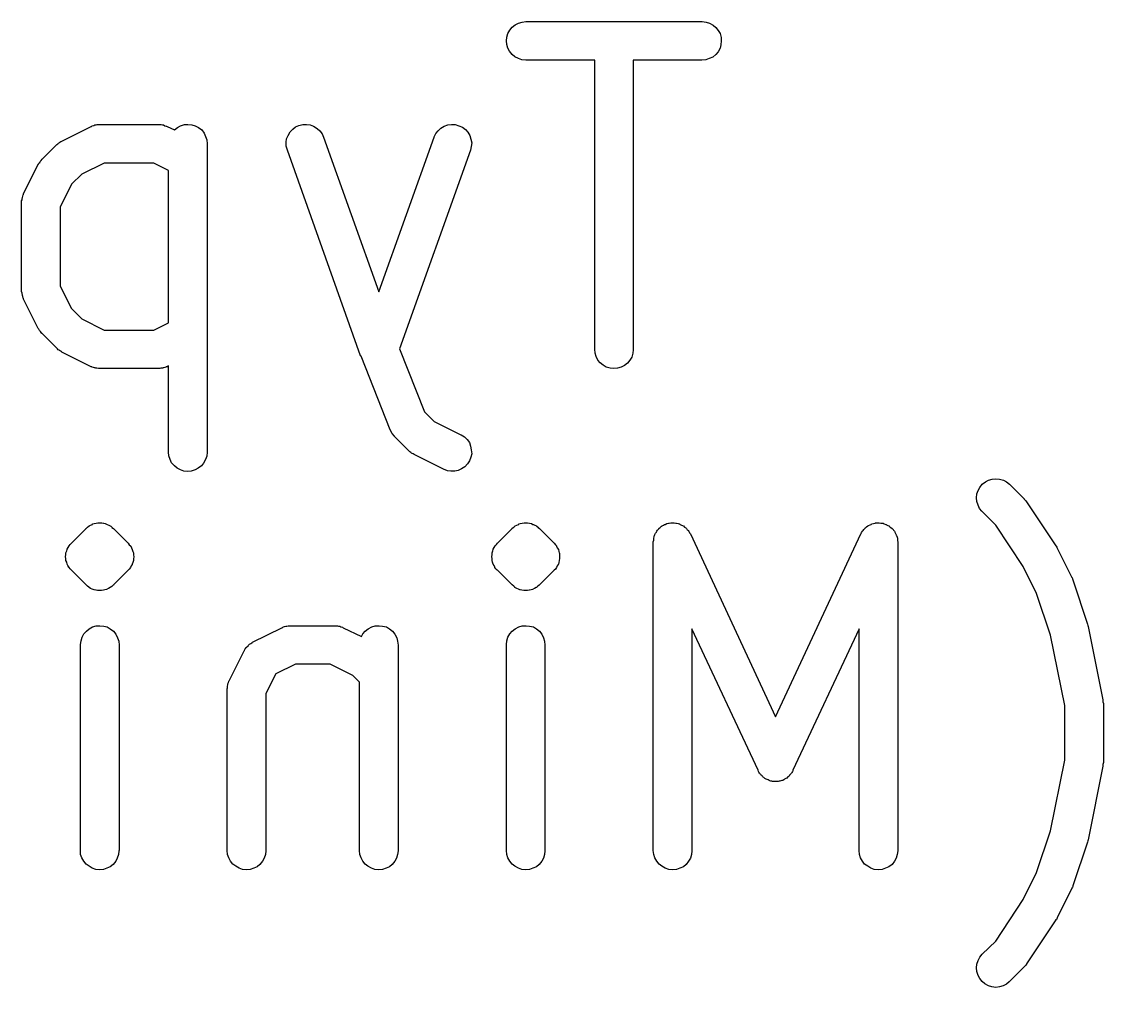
# Model space of a CAD drawing. Extents: x 57 to 139, y -149 to -36.
# Drawn here: x 104.166 to 106.971, y -132.446 to -129.941 of the extents above; entities that cross this region are included whole.
import ezdxf

# ---------------------------------------------------------------- set-up
doc = ezdxf.new("R2010")
doc.units = 0
doc.layers.add('BLACK', color=7, linetype='CONTINUOUS')

msp = doc.modelspace()

# ---------------------------------------------------------------- linework, layer by layer
at = {"layer": 'BLACK', "linetype": 'CONTINUOUS'}
for p, q in [((105.432, -129.963), (105.438, -129.955)), ((105.438, -129.955), (105.446, -129.949)), ((105.446, -129.949), (105.454, -129.945)), ((105.454, -129.945), (105.464, -129.942)), ((105.464, -129.942), (105.473, -129.941)), ((105.473, -129.941), (105.93, -129.941)), ((105.93, -129.941), (105.931, -129.941)), ((105.931, -129.941), (105.941, -129.942)), ((105.941, -129.942), (105.95, -129.945)), ((105.95, -129.945), (105.959, -129.95)), ((105.959, -129.95), (105.966, -129.956)), ((105.423, -129.991), (105.424, -129.981)), ((105.424, -129.981), (105.427, -129.972)), ((105.427, -129.972), (105.432, -129.963)), ((105.966, -129.956), (105.972, -129.964)), ((105.972, -129.964), (105.977, -129.972)), ((105.977, -129.972), (105.98, -129.982)), ((105.98, -129.982), (105.98, -129.991)), ((105.424, -130), (105.423, -129.991)), ((105.427, -130.01), (105.424, -130)), ((105.431, -130.018), (105.427, -130.01)), ((105.977, -130.01), (105.972, -130.019)), ((105.979, -130.001), (105.977, -130.01)), ((105.98, -129.991), (105.979, -130.001)), ((105.438, -130.026), (105.431, -130.018)), ((105.445, -130.032), (105.438, -130.026)), ((105.454, -130.037), (105.445, -130.032)), ((105.463, -130.04), (105.454, -130.037)), ((105.949, -130.037), (105.94, -130.04)), ((105.958, -130.033), (105.949, -130.037)), ((105.966, -130.026), (105.958, -130.033)), ((105.972, -130.019), (105.966, -130.026)), ((105.473, -130.041), (105.463, -130.04)), ((105.652, -130.041), (105.473, -130.041)), ((105.473, -130.041), (105.473, -130.041)), ((105.652, -130.791), (105.652, -130.041)), ((105.93, -130.041), (105.752, -130.041)), ((105.752, -130.041), (105.752, -130.791)), ((105.94, -130.04), (105.93, -130.041)), ((104.359, -130.209), (104.362, -130.208)), ((104.362, -130.208), (104.366, -130.208)), ((104.366, -130.208), (104.367, -130.208)), ((104.367, -130.208), (104.369, -130.208)), ((104.369, -130.208), (104.521, -130.208)), ((104.521, -130.208), (104.522, -130.208)), ((104.522, -130.208), (104.523, -130.208)), ((104.523, -130.208), (104.525, -130.208)), ((104.525, -130.208), (104.528, -130.208)), ((104.528, -130.208), (104.531, -130.209)), ((104.578, -130.211), (104.588, -130.208)), ((104.588, -130.208), (104.597, -130.208)), ((104.597, -130.208), (104.607, -130.209)), ((104.885, -130.21), (104.895, -130.208)), ((104.895, -130.208), (104.905, -130.208)), ((104.905, -130.208), (104.914, -130.209)), ((105.271, -130.209), (105.281, -130.208)), ((105.281, -130.208), (105.29, -130.208)), ((105.29, -130.208), (105.3, -130.211)), ((104.27, -130.251), (104.346, -130.213)), ((104.346, -130.213), (104.347, -130.213)), ((104.347, -130.213), (104.348, -130.212)), ((104.348, -130.212), (104.349, -130.211)), ((104.349, -130.211), (104.353, -130.21)), ((104.353, -130.21), (104.356, -130.209)), ((104.356, -130.209), (104.357, -130.209)), ((104.357, -130.209), (104.359, -130.209)), ((104.531, -130.209), (104.533, -130.209)), ((104.533, -130.209), (104.534, -130.209)), ((104.534, -130.209), (104.537, -130.211)), ((104.537, -130.211), (104.541, -130.212)), ((104.541, -130.212), (104.542, -130.212)), ((104.542, -130.212), (104.543, -130.213)), ((104.543, -130.213), (104.562, -130.222)), ((104.562, -130.222), (104.57, -130.216)), ((104.562, -130.222), (104.562, -130.222)), ((104.57, -130.216), (104.578, -130.211)), ((104.607, -130.209), (104.616, -130.211)), ((104.616, -130.211), (104.625, -130.216)), ((104.625, -130.216), (104.633, -130.222)), ((104.633, -130.222), (104.639, -130.23)), ((104.639, -130.23), (104.643, -130.239)), ((104.853, -130.245), (104.857, -130.236)), ((104.857, -130.236), (104.862, -130.227)), ((104.862, -130.227), (104.869, -130.22)), ((104.869, -130.22), (104.876, -130.214)), ((104.876, -130.214), (104.885, -130.21)), ((104.914, -130.209), (104.923, -130.212)), ((104.923, -130.212), (104.932, -130.218)), ((104.932, -130.218), (104.939, -130.224)), ((104.939, -130.224), (104.945, -130.232)), ((104.945, -130.232), (104.949, -130.241)), ((105.236, -130.24), (105.24, -130.231)), ((105.24, -130.231), (105.246, -130.224)), ((105.246, -130.224), (105.253, -130.217)), ((105.253, -130.217), (105.262, -130.212)), ((105.262, -130.212), (105.271, -130.209)), ((105.3, -130.211), (105.309, -130.215)), ((105.309, -130.215), (105.317, -130.221)), ((105.317, -130.221), (105.323, -130.228)), ((105.323, -130.228), (105.328, -130.236)), ((105.328, -130.236), (105.331, -130.246)), ((104.219, -130.298), (104.257, -130.26)), ((104.257, -130.26), (104.26, -130.258)), ((104.257, -130.26), (104.257, -130.26)), ((104.26, -130.258), (104.262, -130.256)), ((104.262, -130.256), (104.263, -130.255)), ((104.263, -130.255), (104.265, -130.254)), ((104.265, -130.254), (104.268, -130.252)), ((104.268, -130.252), (104.27, -130.251)), ((104.643, -130.239), (104.646, -130.248)), ((104.646, -130.248), (104.647, -130.258)), ((104.647, -130.258), (104.647, -131.058)), ((104.852, -130.254), (104.853, -130.245)), ((104.852, -130.264), (104.852, -130.254)), ((104.855, -130.274), (104.852, -130.264)), ((104.949, -130.241), (105.092, -130.642)), ((105.092, -130.642), (105.236, -130.241)), ((105.236, -130.241), (105.236, -130.24)), ((105.331, -130.246), (105.333, -130.255)), ((105.333, -130.255), (105.332, -130.265)), ((105.045, -130.808), (104.855, -130.274)), ((104.855, -130.274), (104.855, -130.274)), ((105.33, -130.274), (105.146, -130.79)), ((105.332, -130.265), (105.33, -130.274)), ((104.171, -130.388), (104.209, -130.311)), ((104.209, -130.311), (104.21, -130.311)), ((104.21, -130.311), (104.211, -130.308)), ((104.211, -130.308), (104.213, -130.306)), ((104.213, -130.306), (104.214, -130.304)), ((104.214, -130.304), (104.215, -130.303)), ((104.215, -130.303), (104.217, -130.301)), ((104.217, -130.301), (104.219, -130.298)), ((104.38, -130.308), (104.322, -130.337)), ((104.509, -130.308), (104.38, -130.308)), ((104.547, -130.327), (104.509, -130.308)), ((104.322, -130.337), (104.295, -130.363)), ((104.547, -130.722), (104.547, -130.327)), ((104.295, -130.363), (104.266, -130.422)), ((104.166, -130.406), (104.167, -130.403)), ((104.167, -130.4), (104.168, -130.398)), ((104.167, -130.403), (104.167, -130.4)), ((104.168, -130.397), (104.169, -130.394)), ((104.168, -130.398), (104.168, -130.397)), ((104.169, -130.394), (104.17, -130.39)), ((104.17, -130.39), (104.171, -130.389)), ((104.171, -130.389), (104.171, -130.388)), ((104.166, -130.408), (104.166, -130.406)), ((104.166, -130.409), (104.166, -130.408)), ((104.166, -130.41), (104.166, -130.409)), ((104.166, -130.639), (104.166, -130.41)), ((104.266, -130.422), (104.266, -130.627)), ((104.266, -130.627), (104.295, -130.685)), ((104.166, -130.64), (104.166, -130.639)), ((104.166, -130.641), (104.166, -130.64)), ((104.167, -130.645), (104.166, -130.641)), ((104.167, -130.648), (104.167, -130.645)), ((104.168, -130.65), (104.167, -130.648)), ((104.168, -130.651), (104.168, -130.65)), ((104.169, -130.654), (104.168, -130.651)), ((104.17, -130.658), (104.169, -130.654)), ((104.171, -130.659), (104.17, -130.658)), ((104.171, -130.66), (104.171, -130.659)), ((104.171, -130.661), (104.171, -130.66)), ((104.209, -130.737), (104.171, -130.661)), ((104.295, -130.685), (104.322, -130.712)), ((104.322, -130.712), (104.38, -130.741)), ((104.211, -130.739), (104.209, -130.737)), ((104.212, -130.742), (104.211, -130.739)), ((104.38, -130.741), (104.509, -130.741)), ((104.509, -130.741), (104.547, -130.722)), ((104.214, -130.744), (104.212, -130.742)), ((104.215, -130.745), (104.214, -130.744)), ((104.217, -130.747), (104.215, -130.745)), ((104.218, -130.75), (104.217, -130.747)), ((104.219, -130.75), (104.218, -130.75)), ((104.257, -130.788), (104.219, -130.75)), ((104.259, -130.79), (104.257, -130.788)), ((104.261, -130.792), (104.259, -130.79)), ((104.263, -130.793), (104.261, -130.792)), ((104.264, -130.794), (104.263, -130.793)), ((104.267, -130.796), (104.264, -130.794)), ((104.269, -130.797), (104.267, -130.796)), ((104.27, -130.798), (104.269, -130.797)), ((105.146, -130.79), (105.211, -130.953)), ((105.653, -130.801), (105.652, -130.791)), ((105.752, -130.792), (105.751, -130.801)), ((105.752, -130.791), (105.752, -130.792)), ((104.346, -130.836), (104.27, -130.798)), ((105.046, -130.809), (105.045, -130.808)), ((105.045, -130.808), (105.045, -130.808)), ((105.122, -131), (105.046, -130.809)), ((105.046, -130.809), (105.046, -130.809)), ((105.656, -130.81), (105.653, -130.801)), ((105.66, -130.819), (105.656, -130.81)), ((105.666, -130.826), (105.66, -130.819)), ((105.743, -130.819), (105.737, -130.827)), ((105.748, -130.811), (105.743, -130.819)), ((105.751, -130.801), (105.748, -130.811)), ((104.348, -130.836), (104.346, -130.836)), ((104.349, -130.837), (104.348, -130.836)), ((104.352, -130.838), (104.349, -130.837)), ((104.355, -130.839), (104.352, -130.838)), ((104.357, -130.839), (104.355, -130.839)), ((104.358, -130.84), (104.357, -130.839)), ((104.361, -130.84), (104.358, -130.84)), ((104.365, -130.841), (104.361, -130.84)), ((104.366, -130.841), (104.365, -130.841)), ((104.368, -130.841), (104.366, -130.841)), ((104.369, -130.841), (104.368, -130.841)), ((104.521, -130.841), (104.369, -130.841)), ((104.522, -130.841), (104.521, -130.841)), ((104.524, -130.841), (104.522, -130.841)), ((104.527, -130.84), (104.524, -130.841)), ((104.531, -130.84), (104.527, -130.84)), ((104.532, -130.84), (104.531, -130.84)), ((104.533, -130.839), (104.532, -130.84)), ((104.537, -130.838), (104.533, -130.839)), ((104.54, -130.837), (104.537, -130.838)), ((104.541, -130.836), (104.54, -130.837)), ((104.543, -130.836), (104.541, -130.836)), ((104.547, -130.834), (104.543, -130.836)), ((104.543, -130.836), (104.543, -130.836)), ((104.547, -131.058), (104.547, -130.834)), ((105.674, -130.832), (105.666, -130.826)), ((105.682, -130.837), (105.674, -130.832)), ((105.692, -130.84), (105.682, -130.837)), ((105.701, -130.841), (105.692, -130.84)), ((105.711, -130.84), (105.701, -130.841)), ((105.721, -130.837), (105.711, -130.84)), ((105.729, -130.833), (105.721, -130.837)), ((105.737, -130.827), (105.729, -130.833)), ((105.211, -130.953), (105.236, -130.978)), ((105.236, -130.978), (105.305, -131.013)), ((105.127, -131.009), (105.122, -131)), ((105.133, -131.016), (105.127, -131.009)), ((105.133, -131.017), (105.133, -131.016)), ((105.133, -131.016), (105.133, -131.016)), ((105.171, -131.055), (105.133, -131.017)), ((105.305, -131.013), (105.306, -131.013)), ((105.306, -131.013), (105.314, -131.018)), ((105.314, -131.018), (105.321, -131.025)), ((105.321, -131.025), (105.327, -131.033)), ((105.327, -131.033), (105.33, -131.042)), ((105.33, -131.042), (105.332, -131.052)), ((104.548, -131.067), (104.547, -131.058)), ((104.551, -131.077), (104.548, -131.067)), ((104.555, -131.085), (104.551, -131.077)), ((104.643, -131.077), (104.638, -131.086)), ((104.646, -131.068), (104.643, -131.077)), ((104.647, -131.058), (104.646, -131.068)), ((104.647, -131.058), (104.647, -131.058)), ((105.173, -131.057), (105.171, -131.055)), ((105.175, -131.059), (105.173, -131.057)), ((105.177, -131.06), (105.175, -131.059)), ((105.179, -131.061), (105.177, -131.06)), ((105.181, -131.062), (105.179, -131.061)), ((105.184, -131.064), (105.181, -131.062)), ((105.26, -131.102), (105.184, -131.064)), ((105.184, -131.064), (105.184, -131.064)), ((105.331, -131.071), (105.327, -131.08)), ((105.333, -131.062), (105.331, -131.071)), ((105.332, -131.052), (105.333, -131.062)), ((104.562, -131.093), (104.555, -131.085)), ((104.569, -131.099), (104.562, -131.093)), ((104.578, -131.104), (104.569, -131.099)), ((104.587, -131.107), (104.578, -131.104)), ((104.616, -131.104), (104.606, -131.107)), ((104.624, -131.099), (104.616, -131.104)), ((104.632, -131.093), (104.624, -131.099)), ((104.638, -131.086), (104.632, -131.093)), ((105.27, -131.106), (105.26, -131.102)), ((105.298, -131.105), (105.289, -131.107)), ((105.307, -131.101), (105.298, -131.105)), ((105.315, -131.096), (105.307, -131.101)), ((105.322, -131.088), (105.315, -131.096)), ((105.327, -131.08), (105.322, -131.088)), ((104.597, -131.108), (104.587, -131.107)), ((104.606, -131.107), (104.597, -131.108)), ((105.279, -131.107), (105.27, -131.106)), ((105.289, -131.107), (105.279, -131.107)), ((106.665, -131.135), (106.673, -131.13)), ((106.673, -131.13), (106.683, -131.128)), ((106.683, -131.128), (106.692, -131.127)), ((106.692, -131.127), (106.702, -131.128)), ((106.702, -131.128), (106.712, -131.13)), ((106.712, -131.13), (106.72, -131.135)), ((106.643, -131.166), (106.646, -131.157)), ((106.646, -131.157), (106.651, -131.149)), ((106.651, -131.149), (106.657, -131.141)), ((106.657, -131.141), (106.665, -131.135)), ((106.72, -131.135), (106.728, -131.141)), ((106.728, -131.141), (106.766, -131.179)), ((106.642, -131.176), (106.643, -131.166)), ((106.643, -131.186), (106.642, -131.176)), ((106.646, -131.195), (106.643, -131.186)), ((106.766, -131.179), (106.766, -131.179)), ((106.766, -131.179), (106.766, -131.179)), ((106.766, -131.179), (106.766, -131.179)), ((106.766, -131.179), (106.766, -131.18)), ((106.766, -131.18), (106.769, -131.183)), ((106.769, -131.183), (106.772, -131.187)), ((106.772, -131.187), (106.848, -131.301)), ((106.65, -131.204), (106.646, -131.195)), ((106.656, -131.211), (106.65, -131.204)), ((106.657, -131.212), (106.656, -131.211)), ((106.692, -131.247), (106.657, -131.212)), ((104.345, -131.247), (104.35, -131.245)), ((104.35, -131.244), (104.354, -131.243)), ((104.35, -131.245), (104.35, -131.244)), ((104.35, -131.245), (104.35, -131.245)), ((104.35, -131.245), (104.35, -131.245)), ((104.35, -131.245), (104.35, -131.245)), ((104.354, -131.243), (104.359, -131.242)), ((104.359, -131.242), (104.364, -131.241)), ((104.359, -131.242), (104.359, -131.242)), ((104.359, -131.242), (104.359, -131.242)), ((104.359, -131.242), (104.359, -131.242)), ((104.359, -131.242), (104.359, -131.242)), ((104.364, -131.241), (104.369, -131.241)), ((104.369, -131.241), (104.369, -131.241)), ((104.369, -131.241), (104.369, -131.241)), ((104.369, -131.241), (104.369, -131.241)), ((104.369, -131.241), (104.374, -131.241)), ((104.369, -131.241), (104.369, -131.241)), ((104.374, -131.241), (104.378, -131.242)), ((104.378, -131.242), (104.378, -131.242)), ((104.378, -131.242), (104.379, -131.242)), ((104.379, -131.242), (104.379, -131.242)), ((104.379, -131.242), (104.379, -131.242)), ((104.379, -131.242), (104.383, -131.243)), ((104.383, -131.243), (104.388, -131.245)), ((104.388, -131.245), (104.388, -131.245)), ((104.388, -131.245), (104.388, -131.245)), ((104.388, -131.245), (104.388, -131.245)), ((104.388, -131.245), (104.388, -131.245)), ((104.388, -131.245), (104.392, -131.247)), ((105.45, -131.247), (105.454, -131.245)), ((105.454, -131.245), (105.454, -131.245)), ((105.454, -131.245), (105.455, -131.245)), ((105.455, -131.244), (105.459, -131.243)), ((105.455, -131.245), (105.455, -131.244)), ((105.455, -131.245), (105.455, -131.245)), ((105.459, -131.243), (105.464, -131.242)), ((105.464, -131.242), (105.469, -131.241)), ((105.464, -131.242), (105.464, -131.242)), ((105.464, -131.242), (105.464, -131.242)), ((105.464, -131.242), (105.464, -131.242)), ((105.464, -131.242), (105.464, -131.242)), ((105.469, -131.241), (105.473, -131.241)), ((105.473, -131.241), (105.474, -131.241)), ((105.474, -131.241), (105.474, -131.241)), ((105.474, -131.241), (105.474, -131.241)), ((105.474, -131.241), (105.474, -131.241)), ((105.474, -131.241), (105.478, -131.241)), ((105.478, -131.241), (105.483, -131.242)), ((105.483, -131.242), (105.483, -131.242)), ((105.483, -131.242), (105.483, -131.242)), ((105.483, -131.242), (105.483, -131.242)), ((105.483, -131.242), (105.483, -131.242)), ((105.483, -131.242), (105.488, -131.243)), ((105.488, -131.243), (105.488, -131.243)), ((105.488, -131.243), (105.492, -131.245)), ((105.492, -131.245), (105.493, -131.245)), ((105.493, -131.245), (105.493, -131.245)), ((105.493, -131.245), (105.493, -131.245)), ((105.493, -131.245), (105.493, -131.245)), ((105.493, -131.245), (105.497, -131.247)), ((105.83, -131.247), (105.833, -131.245)), ((105.833, -131.245), (105.834, -131.245)), ((105.834, -131.245), (105.835, -131.245)), ((105.835, -131.245), (105.839, -131.243)), ((105.839, -131.243), (105.843, -131.242)), ((105.843, -131.242), (105.844, -131.242)), ((105.844, -131.242), (105.845, -131.242)), ((105.845, -131.242), (105.849, -131.241)), ((105.849, -131.241), (105.852, -131.241)), ((105.852, -131.241), (105.853, -131.241)), ((105.853, -131.241), (105.855, -131.241)), ((105.855, -131.241), (105.858, -131.241)), ((105.858, -131.241), (105.862, -131.242)), ((105.862, -131.242), (105.863, -131.242)), ((105.863, -131.242), (105.864, -131.242)), ((105.864, -131.242), (105.868, -131.243)), ((105.868, -131.243), (105.871, -131.244)), ((105.871, -131.244), (105.873, -131.244)), ((105.873, -131.244), (105.874, -131.245)), ((105.874, -131.245), (105.877, -131.247)), ((106.366, -131.246), (106.369, -131.245)), ((106.369, -131.245), (106.37, -131.244)), ((106.37, -131.244), (106.371, -131.244)), ((106.371, -131.244), (106.375, -131.243)), ((106.375, -131.243), (106.378, -131.242)), ((106.378, -131.242), (106.379, -131.242)), ((106.379, -131.242), (106.38, -131.241)), ((106.38, -131.241), (106.384, -131.241)), ((106.384, -131.241), (106.388, -131.241)), ((106.388, -131.241), (106.389, -131.241)), ((106.389, -131.241), (106.39, -131.241)), ((106.39, -131.241), (106.394, -131.242)), ((106.394, -131.242), (106.398, -131.242)), ((106.398, -131.242), (106.399, -131.242)), ((106.399, -131.242), (106.4, -131.242)), ((106.4, -131.242), (106.403, -131.244)), ((106.403, -131.244), (106.407, -131.245)), ((106.407, -131.245), (106.408, -131.245)), ((106.408, -131.245), (106.409, -131.246)), ((104.295, -131.294), (104.333, -131.256)), ((104.333, -131.256), (104.333, -131.255)), ((104.333, -131.255), (104.333, -131.255)), ((104.333, -131.255), (104.333, -131.255)), ((104.333, -131.255), (104.334, -131.255)), ((104.334, -131.255), (104.337, -131.252)), ((104.334, -131.255), (104.334, -131.255)), ((104.334, -131.255), (104.334, -131.255)), ((104.334, -131.255), (104.334, -131.255)), ((104.337, -131.252), (104.341, -131.249)), ((104.341, -131.249), (104.345, -131.247)), ((104.341, -131.249), (104.341, -131.249)), ((104.341, -131.249), (104.341, -131.249)), ((104.341, -131.249), (104.341, -131.249)), ((104.341, -131.249), (104.341, -131.249)), ((104.392, -131.247), (104.396, -131.249)), ((104.396, -131.249), (104.396, -131.249)), ((104.396, -131.249), (104.396, -131.249)), ((104.396, -131.249), (104.397, -131.25)), ((104.397, -131.25), (104.397, -131.25)), ((104.397, -131.25), (104.4, -131.252)), ((104.4, -131.252), (104.4, -131.253)), ((104.4, -131.253), (104.404, -131.256)), ((104.404, -131.256), (104.404, -131.256)), ((104.404, -131.256), (104.404, -131.256)), ((104.404, -131.256), (104.404, -131.256)), ((104.404, -131.256), (104.442, -131.294)), ((105.4, -131.294), (105.438, -131.256)), ((105.438, -131.255), (105.442, -131.252)), ((105.438, -131.256), (105.438, -131.255)), ((105.438, -131.255), (105.438, -131.255)), ((105.438, -131.255), (105.438, -131.255)), ((105.438, -131.255), (105.438, -131.255)), ((105.438, -131.255), (105.438, -131.255)), ((105.438, -131.255), (105.438, -131.255)), ((105.438, -131.255), (105.438, -131.255)), ((105.442, -131.252), (105.446, -131.249)), ((105.446, -131.249), (105.45, -131.247)), ((105.446, -131.249), (105.446, -131.249)), ((105.446, -131.249), (105.446, -131.249)), ((105.446, -131.249), (105.446, -131.249)), ((105.446, -131.249), (105.446, -131.249)), ((105.497, -131.247), (105.497, -131.247)), ((105.497, -131.247), (105.501, -131.249)), ((105.501, -131.249), (105.501, -131.249)), ((105.501, -131.249), (105.501, -131.249)), ((105.501, -131.249), (105.501, -131.25)), ((105.501, -131.25), (105.501, -131.25)), ((105.501, -131.25), (105.505, -131.252)), ((105.505, -131.252), (105.505, -131.253)), ((105.505, -131.253), (105.509, -131.256)), ((105.509, -131.256), (105.547, -131.294)), ((105.806, -131.277), (105.807, -131.273)), ((105.807, -131.273), (105.808, -131.272)), ((105.808, -131.271), (105.81, -131.268)), ((105.808, -131.272), (105.808, -131.271)), ((105.81, -131.268), (105.812, -131.265)), ((105.812, -131.264), (105.813, -131.263)), ((105.812, -131.265), (105.812, -131.264)), ((105.813, -131.263), (105.815, -131.26)), ((105.815, -131.26), (105.818, -131.257)), ((105.818, -131.256), (105.819, -131.255)), ((105.818, -131.257), (105.818, -131.256)), ((105.819, -131.255), (105.822, -131.253)), ((105.822, -131.253), (105.825, -131.25)), ((105.825, -131.25), (105.826, -131.25)), ((105.826, -131.25), (105.827, -131.249)), ((105.827, -131.249), (105.83, -131.247)), ((105.877, -131.247), (105.88, -131.248)), ((105.88, -131.248), (105.881, -131.249)), ((105.881, -131.249), (105.882, -131.249)), ((105.882, -131.249), (105.885, -131.252)), ((105.885, -131.252), (105.888, -131.254)), ((105.888, -131.254), (105.889, -131.255)), ((105.889, -131.255), (105.89, -131.256)), ((105.89, -131.256), (105.892, -131.259)), ((105.892, -131.259), (105.895, -131.261)), ((105.895, -131.261), (105.895, -131.262)), ((105.895, -131.262), (105.896, -131.263)), ((105.896, -131.263), (105.898, -131.267)), ((105.898, -131.267), (105.9, -131.27)), ((105.9, -131.27), (106.121, -131.744)), ((106.121, -131.744), (106.342, -131.27)), ((106.342, -131.27), (106.343, -131.269)), ((106.343, -131.269), (106.344, -131.266)), ((106.344, -131.266), (106.346, -131.263)), ((106.346, -131.263), (106.347, -131.262)), ((106.347, -131.262), (106.348, -131.261)), ((106.348, -131.261), (106.35, -131.258)), ((106.35, -131.258), (106.353, -131.255)), ((106.353, -131.255), (106.353, -131.254)), ((106.353, -131.254), (106.354, -131.254)), ((106.354, -131.254), (106.357, -131.251)), ((106.357, -131.251), (106.36, -131.249)), ((106.36, -131.249), (106.361, -131.249)), ((106.361, -131.249), (106.362, -131.248)), ((106.362, -131.248), (106.366, -131.246)), ((106.409, -131.246), (106.412, -131.248)), ((106.412, -131.248), (106.416, -131.249)), ((106.416, -131.249), (106.416, -131.25)), ((106.416, -131.25), (106.417, -131.251)), ((106.417, -131.251), (106.42, -131.253)), ((106.42, -131.253), (106.423, -131.256)), ((106.423, -131.256), (106.424, -131.257)), ((106.424, -131.257), (106.425, -131.257)), ((106.425, -131.257), (106.427, -131.26)), ((106.427, -131.26), (106.429, -131.263)), ((106.429, -131.263), (106.43, -131.264)), ((106.43, -131.264), (106.43, -131.265)), ((106.43, -131.265), (106.432, -131.269)), ((106.432, -131.269), (106.434, -131.272)), ((106.434, -131.272), (106.434, -131.273)), ((106.434, -131.273), (106.435, -131.274)), ((106.435, -131.274), (106.436, -131.278)), ((106.763, -131.354), (106.692, -131.247)), ((104.287, -131.305), (104.289, -131.301)), ((104.289, -131.301), (104.292, -131.297)), ((104.289, -131.301), (104.289, -131.301)), ((104.289, -131.301), (104.289, -131.301)), ((104.292, -131.297), (104.295, -131.294)), ((104.442, -131.294), (104.442, -131.294)), ((104.442, -131.294), (104.442, -131.294)), ((104.442, -131.294), (104.442, -131.294)), ((104.442, -131.294), (104.442, -131.294)), ((104.442, -131.294), (104.445, -131.298)), ((104.445, -131.298), (104.448, -131.301)), ((104.448, -131.301), (104.448, -131.302)), ((104.448, -131.302), (104.449, -131.302)), ((104.449, -131.302), (104.451, -131.306)), ((105.391, -131.305), (105.394, -131.301)), ((105.394, -131.301), (105.397, -131.297)), ((105.394, -131.301), (105.394, -131.301)), ((105.394, -131.301), (105.394, -131.301)), ((105.397, -131.297), (105.4, -131.294)), ((105.547, -131.294), (105.547, -131.294)), ((105.547, -131.294), (105.547, -131.294)), ((105.547, -131.294), (105.547, -131.294)), ((105.547, -131.294), (105.547, -131.294)), ((105.547, -131.294), (105.55, -131.298)), ((105.55, -131.298), (105.553, -131.301)), ((105.553, -131.301), (105.553, -131.302)), ((105.553, -131.302), (105.553, -131.302)), ((105.553, -131.302), (105.555, -131.306)), ((105.804, -131.29), (105.805, -131.286)), ((105.804, -131.291), (105.804, -131.29)), ((105.804, -132.091), (105.804, -131.291)), ((105.805, -131.281), (105.806, -131.277)), ((105.805, -131.282), (105.805, -131.281)), ((105.805, -131.283), (105.805, -131.282)), ((105.805, -131.286), (105.805, -131.283)), ((106.436, -131.278), (106.437, -131.281)), ((106.437, -131.281), (106.437, -131.282)), ((106.437, -131.282), (106.437, -131.283)), ((106.437, -131.283), (106.437, -131.287)), ((106.437, -131.287), (106.438, -131.291)), ((106.438, -131.291), (106.438, -132.091)), ((106.848, -131.301), (106.849, -131.302)), ((106.849, -131.302), (106.85, -131.304)), ((104.28, -131.328), (104.281, -131.324)), ((104.28, -131.329), (104.28, -131.328)), ((104.281, -131.334), (104.28, -131.329)), ((104.28, -131.329), (104.28, -131.329)), ((104.281, -131.319), (104.283, -131.314)), ((104.281, -131.324), (104.281, -131.319)), ((104.281, -131.319), (104.281, -131.319)), ((104.281, -131.319), (104.281, -131.319)), ((104.283, -131.314), (104.284, -131.31)), ((104.284, -131.309), (104.287, -131.305)), ((104.284, -131.31), (104.284, -131.309)), ((104.284, -131.31), (104.284, -131.31)), ((104.451, -131.306), (104.453, -131.31)), ((104.453, -131.31), (104.453, -131.31)), ((104.453, -131.31), (104.453, -131.31)), ((104.453, -131.31), (104.454, -131.315)), ((104.454, -131.315), (104.456, -131.319)), ((104.456, -131.319), (104.456, -131.32)), ((104.456, -131.32), (104.456, -131.32)), ((104.456, -131.32), (104.456, -131.324)), ((104.456, -131.324), (104.457, -131.329)), ((104.457, -131.33), (104.456, -131.334)), ((104.457, -131.329), (104.457, -131.329)), ((104.457, -131.329), (104.457, -131.33)), ((105.385, -131.328), (105.386, -131.324)), ((105.385, -131.329), (105.385, -131.328)), ((105.386, -131.334), (105.385, -131.329)), ((105.385, -131.329), (105.385, -131.329)), ((105.386, -131.319), (105.388, -131.314)), ((105.386, -131.324), (105.386, -131.319)), ((105.386, -131.319), (105.386, -131.319)), ((105.386, -131.319), (105.386, -131.319)), ((105.388, -131.314), (105.389, -131.31)), ((105.389, -131.309), (105.391, -131.305)), ((105.389, -131.31), (105.389, -131.309)), ((105.389, -131.31), (105.389, -131.31)), ((105.555, -131.306), (105.558, -131.31)), ((105.558, -131.31), (105.558, -131.31)), ((105.558, -131.31), (105.558, -131.31)), ((105.558, -131.31), (105.559, -131.315)), ((105.559, -131.315), (105.56, -131.319)), ((105.56, -131.319), (105.56, -131.32)), ((105.56, -131.32), (105.561, -131.32)), ((105.561, -131.32), (105.561, -131.324)), ((105.561, -131.324), (105.561, -131.329)), ((105.561, -131.329), (105.561, -131.329)), ((105.561, -131.329), (105.561, -131.33)), ((105.561, -131.33), (105.561, -131.334)), ((106.85, -131.304), (106.851, -131.307)), ((106.851, -131.307), (106.889, -131.383)), ((104.281, -131.338), (104.281, -131.334)), ((104.281, -131.339), (104.281, -131.338)), ((104.281, -131.338), (104.281, -131.338)), ((104.283, -131.343), (104.281, -131.339)), ((104.284, -131.348), (104.283, -131.343)), ((104.286, -131.352), (104.284, -131.348)), ((104.284, -131.348), (104.284, -131.348)), ((104.284, -131.348), (104.284, -131.348)), ((104.288, -131.356), (104.286, -131.352)), ((104.289, -131.356), (104.288, -131.356)), ((104.289, -131.357), (104.289, -131.356)), ((104.292, -131.36), (104.289, -131.357)), ((104.448, -131.357), (104.445, -131.361)), ((104.45, -131.353), (104.448, -131.357)), ((104.448, -131.357), (104.448, -131.357)), ((104.448, -131.357), (104.448, -131.357)), ((104.453, -131.349), (104.45, -131.353)), ((104.454, -131.344), (104.453, -131.348)), ((104.453, -131.348), (104.453, -131.348)), ((104.453, -131.348), (104.453, -131.349)), ((104.456, -131.339), (104.454, -131.344)), ((104.456, -131.334), (104.456, -131.339)), ((104.456, -131.339), (104.456, -131.339)), ((104.456, -131.339), (104.456, -131.339)), ((105.386, -131.338), (105.386, -131.334)), ((105.386, -131.339), (105.386, -131.338)), ((105.386, -131.338), (105.386, -131.338)), ((105.387, -131.343), (105.386, -131.339)), ((105.389, -131.348), (105.387, -131.343)), ((105.391, -131.352), (105.389, -131.348)), ((105.389, -131.348), (105.389, -131.348)), ((105.389, -131.348), (105.389, -131.348)), ((105.393, -131.356), (105.391, -131.352)), ((105.393, -131.357), (105.393, -131.356)), ((105.393, -131.356), (105.393, -131.356)), ((105.396, -131.36), (105.393, -131.357)), ((105.553, -131.357), (105.55, -131.361)), ((105.555, -131.353), (105.553, -131.357)), ((105.553, -131.357), (105.553, -131.357)), ((105.553, -131.357), (105.553, -131.357)), ((105.557, -131.349), (105.555, -131.353)), ((105.558, -131.348), (105.557, -131.348)), ((105.557, -131.348), (105.557, -131.349)), ((105.559, -131.344), (105.558, -131.348)), ((105.56, -131.339), (105.559, -131.344)), ((105.561, -131.334), (105.56, -131.339)), ((105.56, -131.339), (105.56, -131.339)), ((105.56, -131.339), (105.56, -131.339)), ((106.798, -131.424), (106.763, -131.354)), ((104.295, -131.364), (104.292, -131.36)), ((104.333, -131.402), (104.295, -131.364)), ((104.295, -131.364), (104.295, -131.364)), ((104.295, -131.364), (104.295, -131.364)), ((104.295, -131.364), (104.295, -131.364)), ((104.295, -131.364), (104.295, -131.364)), ((104.442, -131.364), (104.404, -131.402)), ((104.445, -131.361), (104.442, -131.364)), ((105.399, -131.364), (105.396, -131.36)), ((105.4, -131.364), (105.399, -131.364)), ((105.438, -131.402), (105.4, -131.364)), ((105.4, -131.364), (105.4, -131.364)), ((105.4, -131.364), (105.4, -131.364)), ((105.4, -131.364), (105.4, -131.364)), ((105.547, -131.364), (105.509, -131.402)), ((105.55, -131.361), (105.547, -131.364)), ((106.889, -131.383), (106.89, -131.383)), ((106.89, -131.383), (106.891, -131.386)), ((106.891, -131.386), (106.892, -131.389)), ((104.337, -131.405), (104.333, -131.402)), ((104.34, -131.408), (104.337, -131.405)), ((104.337, -131.405), (104.337, -131.405)), ((104.341, -131.409), (104.34, -131.408)), ((104.34, -131.408), (104.34, -131.408)), ((104.345, -131.411), (104.341, -131.409)), ((104.341, -131.409), (104.341, -131.409)), ((104.341, -131.409), (104.341, -131.409)), ((104.349, -131.413), (104.345, -131.411)), ((104.345, -131.411), (104.345, -131.411)), ((104.354, -131.415), (104.349, -131.413)), ((104.349, -131.413), (104.349, -131.413)), ((104.349, -131.413), (104.349, -131.413)), ((104.349, -131.413), (104.349, -131.413)), ((104.349, -131.413), (104.349, -131.413)), ((104.387, -131.414), (104.382, -131.415)), ((104.391, -131.411), (104.387, -131.413)), ((104.387, -131.413), (104.387, -131.413)), ((104.387, -131.413), (104.387, -131.413)), ((104.387, -131.413), (104.387, -131.413)), ((104.387, -131.413), (104.387, -131.414)), ((104.396, -131.409), (104.391, -131.411)), ((104.4, -131.406), (104.396, -131.409)), ((104.396, -131.409), (104.396, -131.409)), ((104.396, -131.409), (104.396, -131.409)), ((104.396, -131.409), (104.396, -131.409)), ((104.396, -131.409), (104.396, -131.409)), ((104.403, -131.403), (104.4, -131.406)), ((104.404, -131.403), (104.403, -131.403)), ((104.403, -131.403), (104.403, -131.403)), ((104.403, -131.403), (104.403, -131.403)), ((104.403, -131.403), (104.403, -131.403)), ((104.404, -131.402), (104.404, -131.403)), ((104.404, -131.403), (104.404, -131.403)), ((104.404, -131.403), (104.404, -131.403)), ((105.442, -131.405), (105.438, -131.402)), ((105.445, -131.408), (105.442, -131.405)), ((105.442, -131.405), (105.442, -131.405)), ((105.445, -131.409), (105.445, -131.408)), ((105.445, -131.408), (105.445, -131.408)), ((105.45, -131.411), (105.445, -131.409)), ((105.445, -131.409), (105.445, -131.409)), ((105.445, -131.409), (105.445, -131.409)), ((105.454, -131.413), (105.45, -131.411)), ((105.458, -131.415), (105.454, -131.413)), ((105.454, -131.413), (105.454, -131.413)), ((105.454, -131.413), (105.454, -131.413)), ((105.454, -131.413), (105.454, -131.413)), ((105.454, -131.413), (105.454, -131.413)), ((105.492, -131.414), (105.487, -131.415)), ((105.496, -131.411), (105.492, -131.413)), ((105.492, -131.413), (105.492, -131.413)), ((105.492, -131.413), (105.492, -131.413)), ((105.492, -131.413), (105.492, -131.413)), ((105.492, -131.413), (105.492, -131.414)), ((105.5, -131.409), (105.496, -131.411)), ((105.501, -131.409), (105.5, -131.409)), ((105.504, -131.406), (105.501, -131.409)), ((105.501, -131.409), (105.501, -131.409)), ((105.501, -131.409), (105.501, -131.409)), ((105.501, -131.409), (105.501, -131.409)), ((105.508, -131.403), (105.504, -131.406)), ((105.509, -131.402), (105.508, -131.403)), ((105.508, -131.403), (105.508, -131.403)), ((105.508, -131.403), (105.508, -131.403)), ((105.508, -131.403), (105.508, -131.403)), ((105.508, -131.403), (105.508, -131.403)), ((105.508, -131.403), (105.508, -131.403)), ((105.508, -131.403), (105.508, -131.403)), ((106.892, -131.389), (106.93, -131.504)), ((104.358, -131.416), (104.354, -131.415)), ((104.354, -131.415), (104.354, -131.415)), ((104.359, -131.416), (104.358, -131.416)), ((104.358, -131.416), (104.358, -131.416)), ((104.358, -131.416), (104.358, -131.416)), ((104.363, -131.417), (104.359, -131.416)), ((104.359, -131.416), (104.359, -131.416)), ((104.368, -131.417), (104.363, -131.417)), ((104.363, -131.417), (104.363, -131.417)), ((104.373, -131.417), (104.368, -131.417)), ((104.368, -131.417), (104.368, -131.417)), ((104.368, -131.417), (104.368, -131.417)), ((104.368, -131.417), (104.368, -131.417)), ((104.368, -131.417), (104.368, -131.417)), ((104.378, -131.416), (104.373, -131.417)), ((104.382, -131.415), (104.378, -131.416)), ((104.378, -131.416), (104.378, -131.416)), ((104.378, -131.416), (104.378, -131.416)), ((104.378, -131.416), (104.378, -131.416)), ((104.378, -131.416), (104.378, -131.416)), ((105.459, -131.415), (105.458, -131.415)), ((105.463, -131.416), (105.459, -131.415)), ((105.468, -131.417), (105.463, -131.416)), ((105.463, -131.416), (105.463, -131.416)), ((105.463, -131.416), (105.463, -131.416)), ((105.463, -131.416), (105.463, -131.416)), ((105.463, -131.416), (105.463, -131.416)), ((105.473, -131.417), (105.468, -131.417)), ((105.468, -131.417), (105.468, -131.417)), ((105.478, -131.417), (105.473, -131.417)), ((105.473, -131.417), (105.473, -131.417)), ((105.473, -131.417), (105.473, -131.417)), ((105.473, -131.417), (105.473, -131.417)), ((105.473, -131.417), (105.473, -131.417)), ((105.482, -131.416), (105.478, -131.417)), ((105.483, -131.416), (105.482, -131.416)), ((105.487, -131.415), (105.483, -131.416)), ((105.483, -131.416), (105.483, -131.416)), ((105.483, -131.416), (105.483, -131.416)), ((105.483, -131.416), (105.483, -131.416)), ((106.834, -131.532), (106.798, -131.424)), ((104.327, -131.529), (104.334, -131.522)), ((104.334, -131.522), (104.341, -131.516)), ((104.341, -131.516), (104.35, -131.511)), ((104.35, -131.511), (104.359, -131.508)), ((104.359, -131.508), (104.369, -131.508)), ((104.369, -131.508), (104.379, -131.509)), ((104.379, -131.509), (104.388, -131.511)), ((104.388, -131.511), (104.396, -131.516)), ((104.396, -131.516), (104.404, -131.522)), ((104.404, -131.522), (104.41, -131.53)), ((104.765, -131.551), (104.841, -131.513)), ((104.841, -131.513), (104.842, -131.513)), ((104.842, -131.513), (104.843, -131.512)), ((104.843, -131.512), (104.845, -131.511)), ((104.845, -131.511), (104.848, -131.51)), ((104.848, -131.51), (104.851, -131.509)), ((104.851, -131.509), (104.853, -131.509)), ((104.853, -131.509), (104.854, -131.509)), ((104.854, -131.509), (104.857, -131.508)), ((104.857, -131.508), (104.861, -131.508)), ((104.861, -131.508), (104.862, -131.508)), ((104.862, -131.508), (104.864, -131.508)), ((104.864, -131.508), (104.978, -131.508)), ((104.978, -131.508), (104.979, -131.508)), ((104.979, -131.508), (104.98, -131.508)), ((104.98, -131.508), (104.982, -131.508)), ((104.982, -131.508), (104.985, -131.508)), ((104.985, -131.508), (104.988, -131.509)), ((104.988, -131.509), (104.99, -131.509)), ((104.99, -131.509), (104.991, -131.509)), ((104.991, -131.509), (104.994, -131.511)), ((104.994, -131.511), (104.998, -131.512)), ((104.998, -131.512), (104.999, -131.512)), ((104.999, -131.512), (105, -131.513)), ((105, -131.513), (105.047, -131.536)), ((105.051, -131.529), (105.057, -131.522)), ((105.057, -131.522), (105.065, -131.516)), ((105.065, -131.516), (105.074, -131.511)), ((105.074, -131.511), (105.083, -131.508)), ((105.083, -131.508), (105.093, -131.508)), ((105.093, -131.508), (105.102, -131.509)), ((105.102, -131.509), (105.112, -131.511)), ((105.112, -131.511), (105.12, -131.516)), ((105.12, -131.516), (105.128, -131.522)), ((105.128, -131.522), (105.134, -131.53)), ((105.432, -131.529), (105.438, -131.522)), ((105.438, -131.522), (105.446, -131.516)), ((105.446, -131.516), (105.455, -131.511)), ((105.455, -131.511), (105.464, -131.508)), ((105.464, -131.508), (105.474, -131.508)), ((105.474, -131.508), (105.483, -131.509)), ((105.483, -131.509), (105.493, -131.511)), ((105.493, -131.511), (105.501, -131.516)), ((105.501, -131.516), (105.509, -131.522)), ((105.509, -131.522), (105.515, -131.53)), ((106.076, -131.883), (105.904, -131.516)), ((105.904, -131.516), (105.904, -132.091)), ((106.338, -131.516), (106.166, -131.883)), ((106.338, -132.091), (106.338, -131.516)), ((106.93, -131.504), (106.93, -131.504)), ((106.93, -131.504), (106.931, -131.507)), ((106.931, -131.507), (106.932, -131.51)), ((106.932, -131.51), (106.97, -131.7)), ((104.319, -131.557), (104.32, -131.547)), ((104.32, -131.547), (104.323, -131.538)), ((104.323, -131.538), (104.327, -131.529)), ((104.41, -131.53), (104.415, -131.539)), ((104.415, -131.539), (104.418, -131.548)), ((104.418, -131.548), (104.419, -131.558)), ((104.757, -131.556), (104.76, -131.554)), ((104.76, -131.554), (104.763, -131.552)), ((104.763, -131.552), (104.764, -131.552)), ((104.764, -131.552), (104.765, -131.551)), ((105.047, -131.536), (105.051, -131.529)), ((105.134, -131.53), (105.139, -131.539)), ((105.139, -131.539), (105.141, -131.548)), ((105.141, -131.548), (105.142, -131.558)), ((105.423, -131.557), (105.424, -131.547)), ((105.424, -131.547), (105.427, -131.538)), ((105.427, -131.538), (105.432, -131.529)), ((105.515, -131.53), (105.519, -131.539)), ((105.519, -131.539), (105.522, -131.548)), ((105.522, -131.548), (105.523, -131.558)), ((106.871, -131.715), (106.834, -131.532)), ((104.319, -131.558), (104.319, -131.557)), ((104.319, -132.091), (104.319, -131.558)), ((104.419, -131.558), (104.419, -132.091)), ((104.705, -131.649), (104.743, -131.573)), ((104.743, -131.573), (104.744, -131.572)), ((104.743, -131.573), (104.743, -131.573)), ((104.744, -131.571), (104.746, -131.568)), ((104.744, -131.572), (104.744, -131.571)), ((104.746, -131.568), (104.748, -131.564)), ((104.748, -131.564), (104.749, -131.564)), ((104.749, -131.564), (104.75, -131.563)), ((104.75, -131.563), (104.753, -131.56)), ((104.753, -131.56), (104.755, -131.557)), ((104.755, -131.557), (104.756, -131.557)), ((104.756, -131.557), (104.757, -131.556)), ((105.142, -131.558), (105.142, -132.091)), ((105.423, -131.558), (105.423, -131.557)), ((105.423, -132.091), (105.423, -131.558)), ((105.523, -131.558), (105.523, -132.091)), ((104.876, -131.608), (104.825, -131.633)), ((104.966, -131.608), (104.876, -131.608)), ((105.025, -131.637), (104.966, -131.608)), ((104.825, -131.633), (104.799, -131.684)), ((105.042, -131.654), (105.025, -131.637)), ((104.7, -131.665), (104.701, -131.661)), ((104.7, -131.668), (104.7, -131.665)), ((104.701, -131.659), (104.702, -131.655)), ((104.701, -131.66), (104.701, -131.659)), ((104.701, -131.661), (104.701, -131.66)), ((104.702, -131.655), (104.703, -131.652)), ((104.703, -131.652), (104.704, -131.651)), ((104.704, -131.651), (104.705, -131.649)), ((105.042, -132.091), (105.042, -131.654)), ((104.699, -131.671), (104.7, -131.67)), ((104.699, -131.672), (104.699, -131.671)), ((104.699, -132.091), (104.699, -131.672)), ((104.7, -131.67), (104.7, -131.668)), ((104.799, -131.684), (104.799, -132.091)), ((106.871, -131.857), (106.871, -131.715)), ((106.97, -131.7), (106.97, -131.7)), ((106.97, -131.7), (106.97, -131.7)), ((106.97, -131.7), (106.97, -131.7)), ((106.97, -131.7), (106.97, -131.701)), ((106.97, -131.701), (106.97, -131.705)), ((106.97, -131.705), (106.971, -131.71)), ((106.971, -131.71), (106.971, -131.862)), ((106.834, -132.04), (106.871, -131.857)), ((106.971, -131.863), (106.97, -131.868)), ((106.971, -131.862), (106.971, -131.862)), ((106.971, -131.862), (106.971, -131.862)), ((106.971, -131.862), (106.971, -131.862)), ((106.971, -131.862), (106.971, -131.863)), ((106.077, -131.886), (106.076, -131.883)), ((106.078, -131.888), (106.077, -131.886)), ((106.079, -131.89), (106.078, -131.888)), ((106.081, -131.892), (106.079, -131.89)), ((106.162, -131.89), (106.161, -131.892)), ((106.163, -131.889), (106.162, -131.89)), ((106.165, -131.886), (106.163, -131.889)), ((106.166, -131.884), (106.165, -131.886)), ((106.166, -131.883), (106.166, -131.884)), ((106.97, -131.872), (106.932, -132.063)), ((106.97, -131.868), (106.97, -131.872)), ((106.082, -131.894), (106.081, -131.892)), ((106.084, -131.896), (106.082, -131.894)), ((106.086, -131.897), (106.084, -131.896)), ((106.087, -131.899), (106.086, -131.897)), ((106.089, -131.901), (106.087, -131.899)), ((106.091, -131.902), (106.089, -131.901)), ((106.093, -131.904), (106.091, -131.902)), ((106.095, -131.905), (106.093, -131.904)), ((106.097, -131.906), (106.095, -131.905)), ((106.099, -131.907), (106.097, -131.906)), ((106.102, -131.908), (106.099, -131.907)), ((106.104, -131.909), (106.102, -131.908)), ((106.106, -131.91), (106.104, -131.909)), ((106.109, -131.911), (106.106, -131.91)), ((106.111, -131.911), (106.109, -131.911)), ((106.113, -131.912), (106.111, -131.911)), ((106.116, -131.912), (106.113, -131.912)), ((106.118, -131.912), (106.116, -131.912)), ((106.121, -131.912), (106.118, -131.912)), ((106.123, -131.912), (106.121, -131.912)), ((106.125, -131.912), (106.123, -131.912)), ((106.128, -131.912), (106.125, -131.912)), ((106.13, -131.911), (106.128, -131.912)), ((106.132, -131.911), (106.13, -131.911)), ((106.135, -131.91), (106.132, -131.911)), ((106.137, -131.909), (106.135, -131.91)), ((106.14, -131.909), (106.137, -131.909)), ((106.142, -131.908), (106.14, -131.909)), ((106.144, -131.906), (106.142, -131.908)), ((106.146, -131.905), (106.144, -131.906)), ((106.148, -131.904), (106.146, -131.905)), ((106.15, -131.903), (106.148, -131.904)), ((106.152, -131.901), (106.15, -131.903)), ((106.154, -131.9), (106.152, -131.901)), ((106.156, -131.898), (106.154, -131.9)), ((106.157, -131.896), (106.156, -131.898)), ((106.159, -131.894), (106.157, -131.896)), ((106.161, -131.892), (106.159, -131.894)), ((106.798, -132.148), (106.834, -132.04)), ((106.93, -132.069), (106.892, -132.183)), ((106.931, -132.066), (106.93, -132.069)), ((106.932, -132.063), (106.931, -132.066)), ((106.932, -132.063), (106.932, -132.063)), ((104.319, -132.101), (104.319, -132.091)), ((104.322, -132.11), (104.319, -132.101)), ((104.327, -132.119), (104.322, -132.11)), ((104.414, -132.111), (104.41, -132.119)), ((104.417, -132.101), (104.414, -132.111)), ((104.418, -132.092), (104.417, -132.101)), ((104.419, -132.091), (104.418, -132.092)), ((104.7, -132.101), (104.699, -132.091)), ((104.703, -132.11), (104.7, -132.101)), ((104.708, -132.119), (104.703, -132.11)), ((104.795, -132.111), (104.791, -132.119)), ((104.798, -132.101), (104.795, -132.111)), ((104.799, -132.092), (104.798, -132.101)), ((104.799, -132.091), (104.799, -132.092)), ((105.043, -132.101), (105.042, -132.091)), ((105.046, -132.11), (105.043, -132.101)), ((105.051, -132.119), (105.046, -132.11)), ((105.138, -132.111), (105.134, -132.119)), ((105.141, -132.101), (105.138, -132.111)), ((105.142, -132.092), (105.141, -132.101)), ((105.142, -132.091), (105.142, -132.092)), ((105.424, -132.101), (105.423, -132.091)), ((105.427, -132.11), (105.424, -132.101)), ((105.432, -132.119), (105.427, -132.11)), ((105.519, -132.111), (105.515, -132.119)), ((105.522, -132.101), (105.519, -132.111)), ((105.523, -132.092), (105.522, -132.101)), ((105.523, -132.091), (105.523, -132.092)), ((105.805, -132.101), (105.804, -132.091)), ((105.808, -132.11), (105.805, -132.101)), ((105.813, -132.119), (105.808, -132.11)), ((105.9, -132.111), (105.895, -132.119)), ((105.903, -132.101), (105.9, -132.111)), ((105.904, -132.092), (105.903, -132.101)), ((105.904, -132.091), (105.904, -132.092)), ((106.339, -132.101), (106.338, -132.091)), ((106.341, -132.11), (106.339, -132.101)), ((106.346, -132.119), (106.341, -132.11)), ((106.434, -132.111), (106.429, -132.119)), ((106.436, -132.101), (106.434, -132.111)), ((106.438, -132.092), (106.436, -132.101)), ((106.438, -132.091), (106.438, -132.092)), ((104.333, -132.126), (104.327, -132.119)), ((104.341, -132.132), (104.333, -132.126)), ((104.349, -132.137), (104.341, -132.132)), ((104.358, -132.14), (104.349, -132.137)), ((104.368, -132.141), (104.358, -132.14)), ((104.378, -132.14), (104.368, -132.141)), ((104.387, -132.137), (104.378, -132.14)), ((104.396, -132.133), (104.387, -132.137)), ((104.403, -132.127), (104.396, -132.133)), ((104.41, -132.119), (104.403, -132.127)), ((104.714, -132.126), (104.708, -132.119)), ((104.721, -132.132), (104.714, -132.126)), ((104.73, -132.137), (104.721, -132.132)), ((104.739, -132.14), (104.73, -132.137)), ((104.749, -132.141), (104.739, -132.14)), ((104.759, -132.14), (104.749, -132.141)), ((104.768, -132.137), (104.759, -132.14)), ((104.777, -132.133), (104.768, -132.137)), ((104.784, -132.127), (104.777, -132.133)), ((104.791, -132.119), (104.784, -132.127)), ((105.057, -132.126), (105.051, -132.119)), ((105.064, -132.132), (105.057, -132.126)), ((105.073, -132.137), (105.064, -132.132)), ((105.082, -132.14), (105.073, -132.137)), ((105.092, -132.141), (105.082, -132.14)), ((105.102, -132.14), (105.092, -132.141)), ((105.111, -132.137), (105.102, -132.14)), ((105.12, -132.133), (105.111, -132.137)), ((105.127, -132.127), (105.12, -132.133)), ((105.134, -132.119), (105.127, -132.127)), ((105.438, -132.126), (105.432, -132.119)), ((105.445, -132.132), (105.438, -132.126)), ((105.454, -132.137), (105.445, -132.132)), ((105.463, -132.14), (105.454, -132.137)), ((105.473, -132.141), (105.463, -132.14)), ((105.483, -132.14), (105.473, -132.141)), ((105.492, -132.137), (105.483, -132.14)), ((105.501, -132.133), (105.492, -132.137)), ((105.508, -132.127), (105.501, -132.133)), ((105.515, -132.119), (105.508, -132.127)), ((105.819, -132.126), (105.813, -132.119)), ((105.826, -132.132), (105.819, -132.126)), ((105.835, -132.137), (105.826, -132.132)), ((105.844, -132.14), (105.835, -132.137)), ((105.854, -132.141), (105.844, -132.14)), ((105.864, -132.14), (105.854, -132.141)), ((105.873, -132.137), (105.864, -132.14)), ((105.882, -132.133), (105.873, -132.137)), ((105.889, -132.127), (105.882, -132.133)), ((105.895, -132.119), (105.889, -132.127)), ((106.352, -132.126), (106.346, -132.119)), ((106.36, -132.132), (106.352, -132.126)), ((106.368, -132.137), (106.36, -132.132)), ((106.377, -132.14), (106.368, -132.137)), ((106.387, -132.141), (106.377, -132.14)), ((106.397, -132.14), (106.387, -132.141)), ((106.406, -132.137), (106.397, -132.14)), ((106.415, -132.133), (106.406, -132.137)), ((106.423, -132.127), (106.415, -132.133)), ((106.429, -132.119), (106.423, -132.127)), ((106.763, -132.218), (106.798, -132.148)), ((106.889, -132.189), (106.851, -132.266)), ((106.891, -132.186), (106.889, -132.189)), ((106.892, -132.184), (106.891, -132.186)), ((106.892, -132.183), (106.892, -132.184)), ((106.692, -132.326), (106.763, -132.218)), ((106.848, -132.271), (106.772, -132.385)), ((106.85, -132.269), (106.848, -132.271)), ((106.851, -132.266), (106.85, -132.269)), ((106.851, -132.266), (106.851, -132.266)), ((106.657, -132.36), (106.692, -132.326)), ((106.651, -132.368), (106.657, -132.36)), ((106.642, -132.395), (106.643, -132.386)), ((106.643, -132.405), (106.642, -132.395)), ((106.643, -132.386), (106.646, -132.376)), ((106.646, -132.376), (106.651, -132.368)), ((106.766, -132.393), (106.728, -132.431)), ((106.769, -132.389), (106.766, -132.393)), ((106.772, -132.386), (106.769, -132.389)), ((106.772, -132.385), (106.772, -132.385)), ((106.772, -132.385), (106.772, -132.385)), ((106.772, -132.385), (106.772, -132.385)), ((106.772, -132.385), (106.772, -132.386)), ((106.646, -132.415), (106.643, -132.405)), ((106.651, -132.423), (106.646, -132.415)), ((106.657, -132.431), (106.651, -132.423)), ((106.664, -132.437), (106.657, -132.431)), ((106.673, -132.442), (106.664, -132.437)), ((106.682, -132.445), (106.673, -132.442)), ((106.692, -132.446), (106.682, -132.445)), ((106.702, -132.445), (106.692, -132.446)), ((106.711, -132.442), (106.702, -132.445)), ((106.72, -132.438), (106.711, -132.442)), ((106.727, -132.432), (106.72, -132.438)), ((106.728, -132.431), (106.727, -132.432))]:
    msp.add_line(p, q, dxfattribs=at)

doc.saveas('drawing.dxf')
